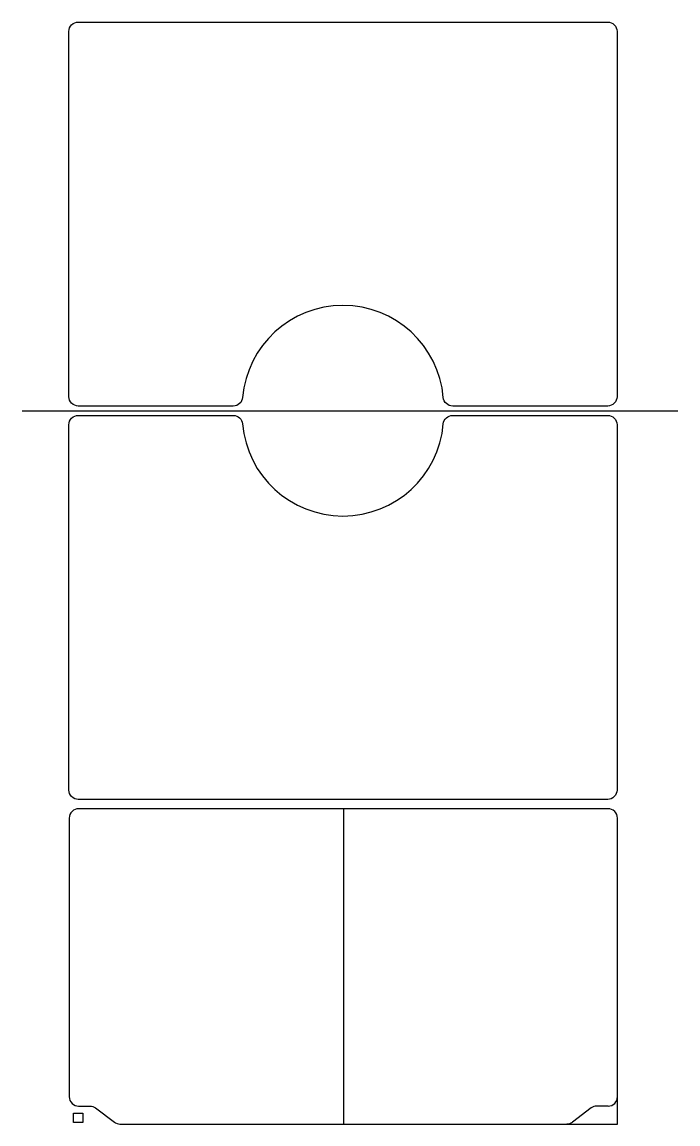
# Model space of a CAD drawing. Header units: millimetres. Extents: x -50 to 650, y -347 to 830.
import ezdxf

# ---------------------------------------------------------------- set-up
doc = ezdxf.new("R2010")
doc.units = ezdxf.units.MM
doc.layers.get('0').update_dxf_attribs({"linetype": 'CONTINUOUS'})

msp = doc.modelspace()

# ---------------------------------------------------------------- linework, layer by layer
for p, q in [((-50, 415), (650, 415)), ((292.9, -10), (292.9, -346.6)), ((575.4, -327.5), (563.3, -327.5)), ((557.3, -329.5), (537.3, -344.6))]:
    msp.add_line(p, q)
for points in [[(575, 830, -0.414214), (585, 820), (585, 430, -0.414214), (575, 420), (409.6, 420, -0.389471), (399.6, 429.1, 0.918225), (185.4, 429.1, -0.389471), (175.4, 420), (10, 420, -0.414214), (0, 430), (0, 820, -0.414214), (10, 830)], [(575, 0), (10, 0, -0.414214), (0, 10), (0, 400, -0.414214), (10, 410), (175.4, 410, -0.389471), (185.4, 400.9, 0.918225), (399.6, 400.9, -0.389471), (409.6, 410), (575, 410, -0.414214), (585, 400), (585, 10, -0.414214)], [(575.4, -10), (10.4, -10, 0.414214), (0.4, -20), (0.4, -317.5, 0.414214), (10.4, -327.5), (22.5, -327.5, -0.162278), (28.5, -329.5), (48.5, -344.6, 0.162278), (54.5, -346.6), (585.4, -346.6), (585.4, -20, 0.414214)]]:
    msp.add_lwpolyline(points, format="xyb", close=True)
msp.add_lwpolyline([(15, -345), (5, -345), (5, -335), (15, -335)], close=True)
for centre, start, end in [((575.4, -317.5), -90, 0), ((563.3, -337.5), 90, 126.8699), ((531.3, -336.5), 270, 306.8699)]:
    msp.add_arc(centre, 10, start, end)

doc.saveas('drawing.dxf')
